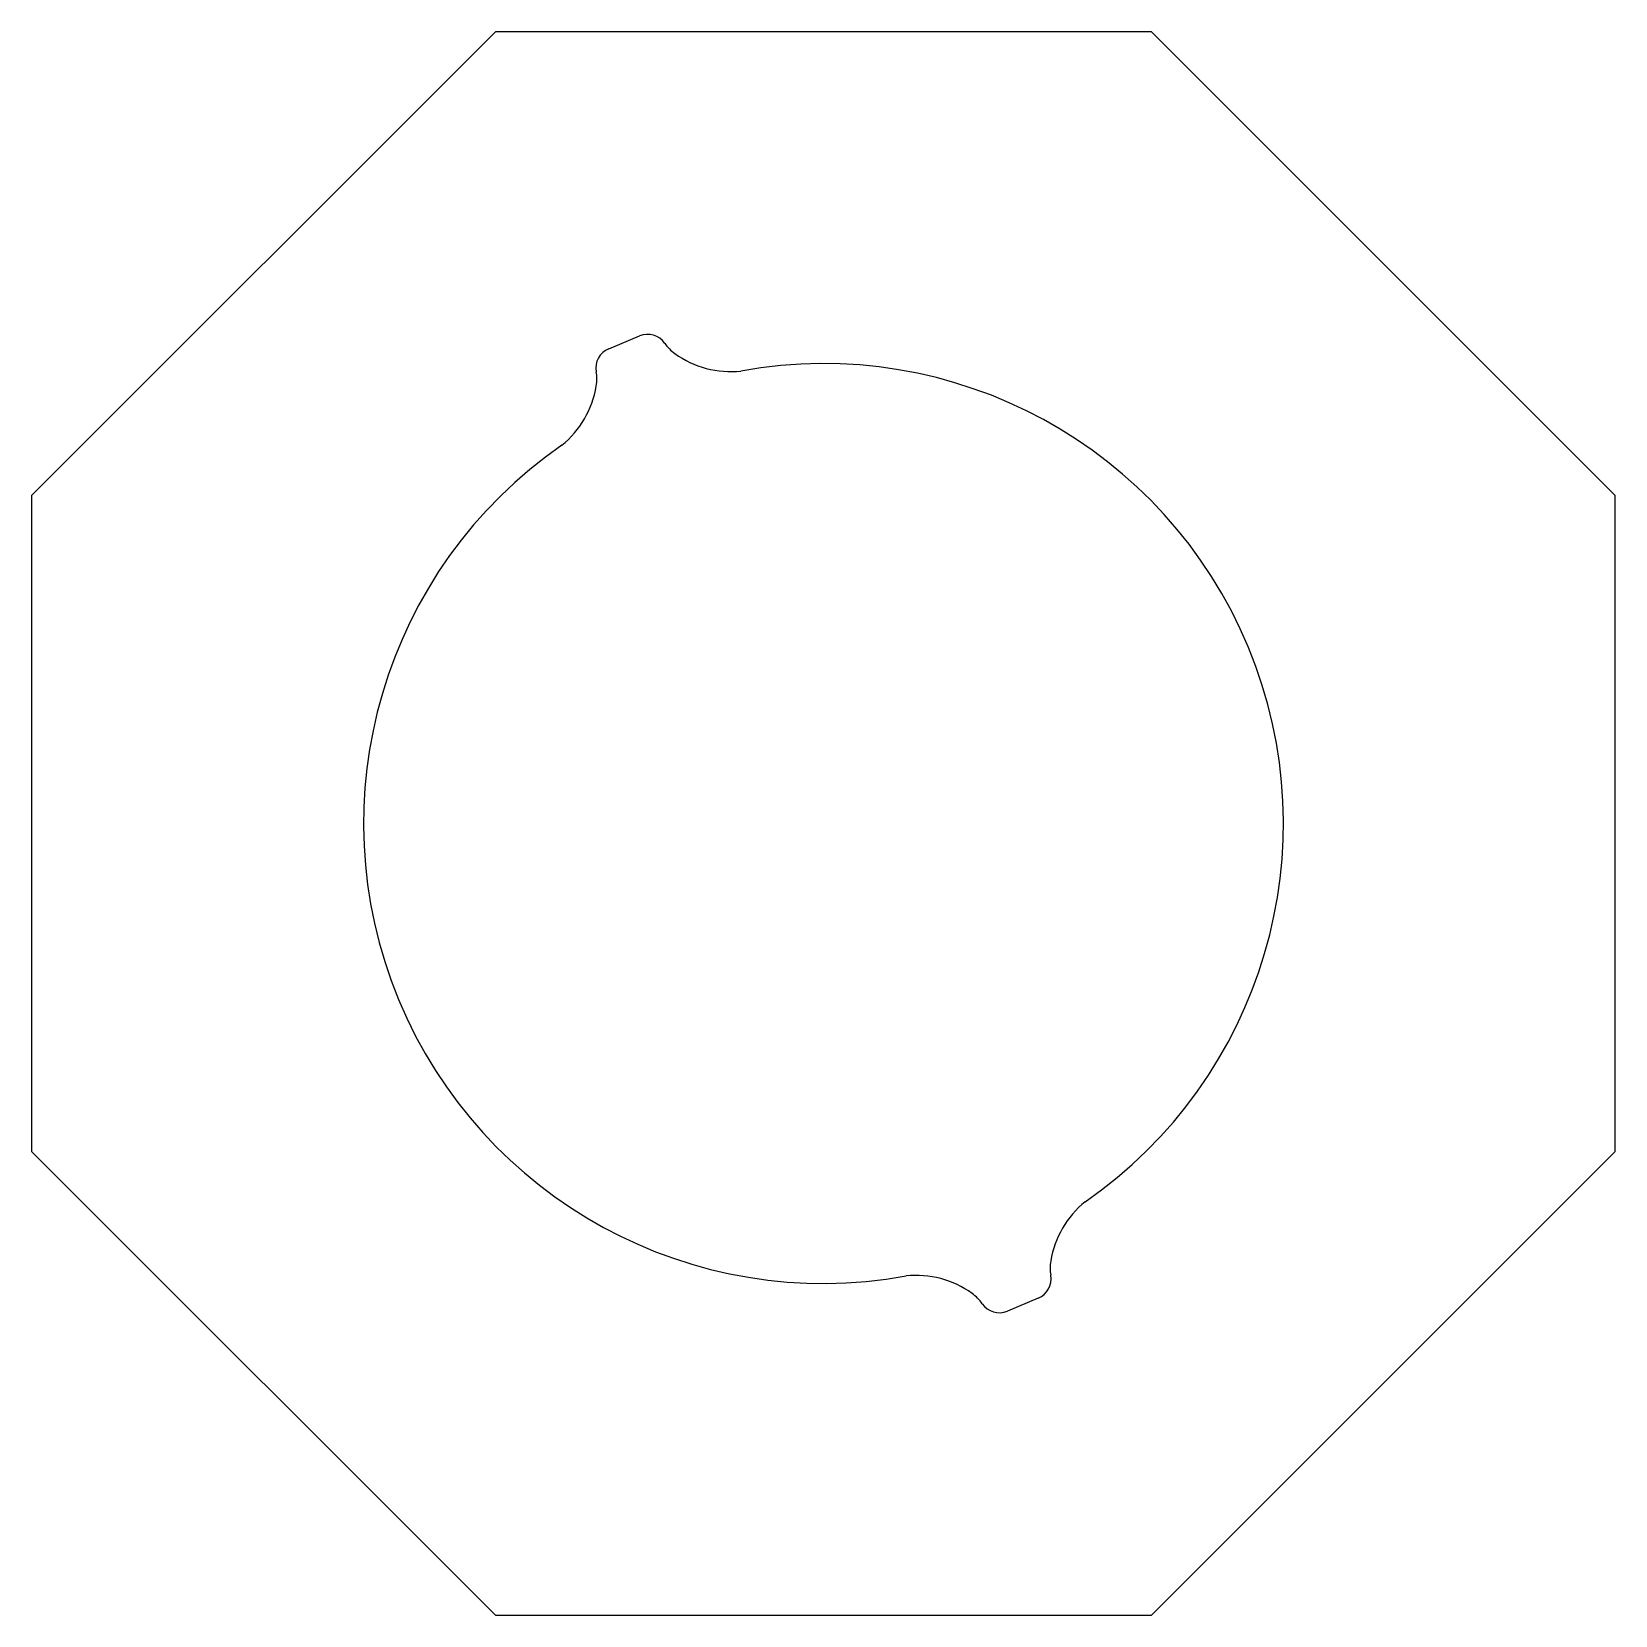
# Model space of a CAD drawing. Extents: x -19 to 19, y -19 to 19.
import ezdxf

# ---------------------------------------------------------------- set-up
doc = ezdxf.new("R2010")
doc.units = 0
doc.header["$MEASUREMENT"] = 0
doc.layers.get('0').update_dxf_attribs({"linetype": 'CONTINUOUS'})

msp = doc.modelspace()

# ---------------------------------------------------------------- linework, layer by layer
for p, q in [((-7.855, 18.965), (-18.965, 7.855)), ((7.856, 18.965), (-7.855, 18.965)), ((18.965, 7.855), (7.856, 18.965)), ((-5.143, 11.372), (-4.404, 11.678)), ((-18.965, 7.855), (-18.965, -7.856)), ((18.965, -7.856), (18.965, 7.855)), ((-18.965, -7.856), (-7.855, -18.965)), ((7.856, -18.965), (18.965, -7.856)), ((5.144, -11.372), (4.405, -11.679)), ((-7.855, -18.965), (7.856, -18.965))]:
    msp.add_line(p, q)
for centre, radius, start, end in [((-4.213, 11.216), 0.5, 34.6541, 112.5), ((-2.979, 12.069), 1, 214.6541, 234.4232), ((-4.952, 10.91), 0.5, 112.5, 190.3459), ((-2.214, 13.139), 2.315, 234.4232, 275.8899), ((0, 0), 11.015, 304.6628, 100.3372), ((-6.428, 10.641), 1, 350.5768, 10.3459), ((-7.725, 10.856), 2.315, 309.1101, 350.5768), ((0, 0), 11.015, 124.6628, 280.3372), ((7.725, -10.856), 2.315, 129.1101, 170.5768), ((6.428, -10.641), 1, 170.5768, 190.3459), ((2.214, -13.139), 2.315, 54.4232, 95.8899), ((4.945, -10.907), 0.506, 293.0641, 9.7818), ((2.979, -12.07), 1, 34.6541, 54.4232), ((4.213, -11.217), 0.5, 214.6541, 292.5)]:
    msp.add_arc(centre, radius, start, end)

doc.saveas('drawing.dxf')
